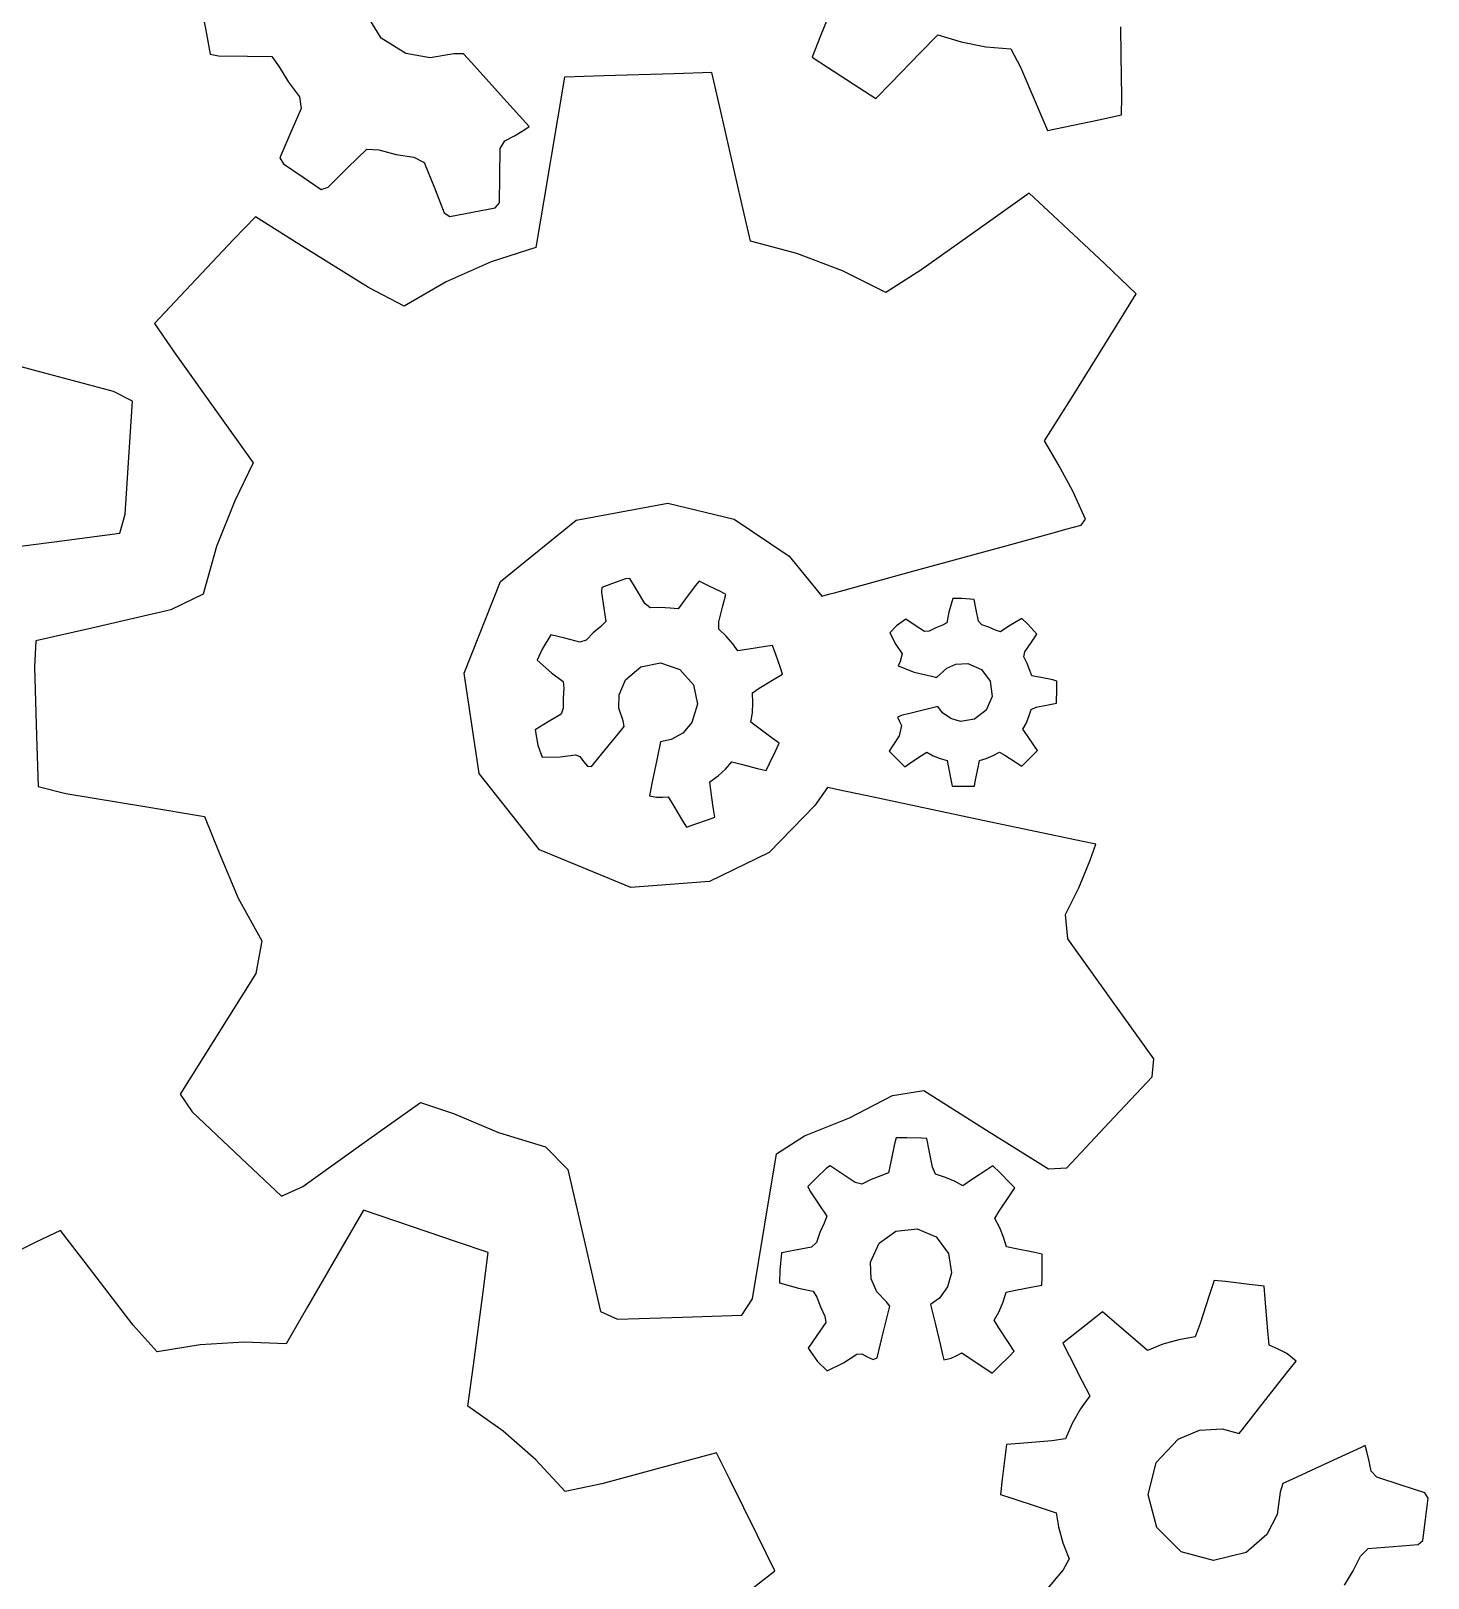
# Model space of a CAD drawing. Header units: metres. Extents: x 1284 to 1630, y 1792 to 2073.
# Drawn here: x 1441.48 to 1451.16, y 1862.4 to 1873.12 of the extents above; entities that cross this region are included whole.
import ezdxf

# ---------------------------------------------------------------- set-up
doc = ezdxf.new("R2010")
doc.units = ezdxf.units.M

msp = doc.modelspace()

# ---------------------------------------------------------------- linework, layer by layer
at = {"layer": 'COMPONENT0'}
for p, q in [((1447.061, 1873.363, 0.001), (1446.951, 1873.089, 0.001)), ((1442.663, 1873.272, 0.001), (1442.694, 1873.103, 0.001)), ((1443.906, 1873.074, 0.001), (1443.774, 1873.289, 0.001)), ((1449.034, 1872.957, 0.001), (1449.031, 1873.152, 0.001)), ((1442.694, 1873.103, 0.001), (1442.72, 1872.964, 0.001)), ((1444.077, 1872.967, 0.001), (1443.906, 1873.074, 0.001)), ((1446.951, 1873.089, 0.001), (1446.892, 1872.942, 0.001)), ((1447.644, 1872.974, 0.001), (1447.763, 1873.096, 0.001)), ((1447.763, 1873.096, 0.001), (1447.925, 1873.048, 0.001)), ((1447.925, 1873.048, 0.001), (1448.096, 1873.014, 0.001)), ((1442.72, 1872.964, 0.001), (1442.778, 1872.951, 0.001)), ((1442.778, 1872.951, 0.001), (1442.978, 1872.949, 0.001)), ((1442.978, 1872.949, 0.001), (1443.147, 1872.947, 0.001)), ((1443.147, 1872.947, 0.001), (1443.199, 1872.875, 0.001)), ((1444.244, 1872.937, 0.001), (1444.077, 1872.967, 0.001)), ((1444.409, 1872.965, 0.001), (1444.244, 1872.937, 0.001)), ((1444.477, 1872.966, 0.001), (1444.409, 1872.965, 0.001)), ((1444.531, 1872.906, 0.001), (1444.477, 1872.966, 0.001)), ((1446.892, 1872.942, 0.001), (1447.005, 1872.869, 0.001)), ((1447.438, 1872.763, 0.001), (1447.644, 1872.974, 0.001)), ((1448.096, 1873.014, 0.001), (1448.27, 1872.999, 0.001)), ((1448.27, 1872.999, 0.001), (1448.337, 1872.873, 0.001)), ((1449.037, 1872.667, 0.001), (1449.034, 1872.957, 0.001)), ((1443.199, 1872.875, 0.001), (1443.263, 1872.768, 0.001)), ((1444.733, 1872.682, 0.001), (1444.531, 1872.906, 0.001)), ((1445.936, 1872.827, 0.001), (1445.448, 1872.812, 0.001)), ((1446.197, 1872.835, 0.001), (1445.936, 1872.827, 0.001)), ((1446.265, 1872.536, 0.001), (1446.197, 1872.835, 0.001)), ((1447.005, 1872.869, 0.001), (1447.216, 1872.732, 0.001)), ((1448.337, 1872.873, 0.001), (1448.452, 1872.603, 0.001)), ((1443.263, 1872.768, 0.001), (1443.339, 1872.668, 0.001)), ((1445.176, 1872.804, 0.001), (1445.127, 1872.515, 0.001)), ((1445.448, 1872.812, 0.001), (1445.176, 1872.804, 0.001)), ((1447.216, 1872.732, 0.001), (1447.333, 1872.655, 0.001)), ((1447.333, 1872.655, 0.001), (1447.438, 1872.763, 0.001)), ((1443.339, 1872.668, 0.001), (1443.351, 1872.587, 0.001)), ((1444.908, 1872.488, 0.001), (1444.733, 1872.682, 0.001)), ((1449.036, 1872.542, 0.001), (1449.037, 1872.667, 0.001)), ((1443.351, 1872.587, 0.001), (1443.273, 1872.406, 0.001)), ((1445.127, 1872.515, 0.001), (1445.033, 1871.951, 0.001)), ((1446.394, 1871.977, 0.001), (1446.265, 1872.536, 0.001)), ((1448.452, 1872.603, 0.001), (1448.523, 1872.435, 0.001)), ((1448.634, 1872.456, 0.001), (1448.878, 1872.508, 0.001)), ((1448.878, 1872.508, 0.001), (1449.036, 1872.542, 0.001)), ((1443.273, 1872.406, 0.001), (1443.204, 1872.245, 0.001)), ((1444.762, 1872.362, 0.001), (1444.829, 1872.398, 0.001)), ((1444.829, 1872.398, 0.001), (1444.894, 1872.437, 0.001)), ((1444.894, 1872.437, 0.001), (1444.931, 1872.462, 0.001)), ((1444.931, 1872.462, 0.001), (1444.908, 1872.488, 0.001)), ((1448.523, 1872.435, 0.001), (1448.634, 1872.456, 0.001)), ((1443.675, 1872.177, 0.001), (1443.805, 1872.304, 0.001)), ((1443.805, 1872.304, 0.001), (1443.889, 1872.3, 0.001)), ((1443.889, 1872.3, 0.001), (1444.01, 1872.268, 0.001)), ((1444.728, 1872.117, 0.001), (1444.73, 1872.309, 0.001)), ((1444.73, 1872.309, 0.001), (1444.762, 1872.362, 0.001)), ((1443.204, 1872.245, 0.001), (1443.228, 1872.203, 0.001)), ((1443.228, 1872.203, 0.001), (1443.365, 1872.11, 0.001)), ((1444.01, 1872.268, 0.001), (1444.132, 1872.25, 0.001)), ((1444.132, 1872.25, 0.001), (1444.204, 1872.213, 0.001)), ((1444.204, 1872.213, 0.001), (1444.274, 1872.037, 0.001)), ((1443.365, 1872.11, 0.001), (1443.49, 1872.024, 0.001)), ((1443.537, 1872.042, 0.001), (1443.675, 1872.177, 0.001)), ((1444.726, 1871.932, 0.001), (1444.728, 1872.117, 0.001)), ((1443.49, 1872.024, 0.001), (1443.537, 1872.042, 0.001)), ((1444.274, 1872.037, 0.001), (1444.343, 1871.864, 0.001)), ((1446.465, 1871.666, 0.001), (1446.394, 1871.977, 0.001)), ((1448.395, 1872, 0.001), (1448.113, 1871.799, 0.001)), ((1448.563, 1871.845, 0.001), (1448.395, 1872, 0.001)), ((1444.343, 1871.864, 0.001), (1444.382, 1871.838, 0.001)), ((1444.382, 1871.838, 0.001), (1444.538, 1871.868, 0.001)), ((1444.538, 1871.868, 0.001), (1444.696, 1871.897, 0.001)), ((1444.696, 1871.897, 0.001), (1444.726, 1871.932, 0.001)), ((1445.033, 1871.951, 0.001), (1444.978, 1871.624, 0.001)), ((1443.034, 1871.835, 0.001), (1442.882, 1871.679, 0.001)), ((1443.335, 1871.647, 0.001), (1443.034, 1871.835, 0.001)), ((1448.113, 1871.799, 0.001), (1447.646, 1871.466, 0.001)), ((1448.917, 1871.512, 0.001), (1448.563, 1871.845, 0.001)), ((1442.882, 1871.679, 0.001), (1442.549, 1871.326, 0.001)), ((1443.817, 1871.345, 0.001), (1443.335, 1871.647, 0.001)), ((1446.787, 1871.581, 0.001), (1446.465, 1871.666, 0.001)), ((1444.978, 1871.624, 0.001), (1444.667, 1871.523, 0.001)), ((1447.103, 1871.462, 0.001), (1446.787, 1871.581, 0.001)), ((1444.667, 1871.523, 0.001), (1444.356, 1871.385, 0.001)), ((1447.402, 1871.311, 0.001), (1447.103, 1871.462, 0.001)), ((1447.646, 1871.466, 0.001), (1447.402, 1871.311, 0.001)), ((1449.138, 1871.303, 0.001), (1448.917, 1871.512, 0.001)), ((1442.549, 1871.326, 0.001), (1442.334, 1871.097, 0.001)), ((1444.064, 1871.217, 0.001), (1443.817, 1871.345, 0.001)), ((1444.356, 1871.385, 0.001), (1444.064, 1871.217, 0.001)), ((1449.004, 1871.084, 0.001), (1449.138, 1871.303, 0.001)), ((1442.334, 1871.097, 0.001), (1442.471, 1870.897, 0.001)), ((1448.7, 1870.598, 0.001), (1449.004, 1871.084, 0.001)), ((1442.471, 1870.897, 0.001), (1442.799, 1870.437, 0.001)), ((1441.566, 1870.754, 0.001), (1441.157, 1870.863, 0.001)), ((1442.05, 1870.625, 0.001), (1441.566, 1870.754, 0.001)), ((1442.183, 1870.558, 0.001), (1442.05, 1870.625, 0.001)), ((1448.503, 1870.284, 0.001), (1448.7, 1870.598, 0.001)), ((1442.16, 1870.205, 0.001), (1442.183, 1870.558, 0.001)), ((1442.799, 1870.437, 0.001), (1443.019, 1870.13, 0.001)), ((1448.598, 1870.122, 0.001), (1448.503, 1870.284, 0.001)), ((1442.132, 1869.776, 0.001), (1442.16, 1870.205, 0.001)), ((1443.019, 1870.13, 0.001), (1442.891, 1869.867, 0.001)), ((1448.698, 1869.935, 0.001), (1448.598, 1870.122, 0.001)), ((1448.786, 1869.74, 0.001), (1448.698, 1869.935, 0.001)), ((1442.891, 1869.867, 0.001), (1442.764, 1869.551, 0.001)), ((1445.256, 1869.734, 0.001), (1445.893, 1869.852, 0.001)), ((1445.893, 1869.852, 0.001), (1446.351, 1869.74, 0.001)), ((1442.094, 1869.644, 0.001), (1442.132, 1869.776, 0.001)), ((1444.732, 1869.309, 0.001), (1445.256, 1869.734, 0.001)), ((1446.351, 1869.74, 0.001), (1446.733, 1869.484, 0.001)), ((1448.756, 1869.699, 0.001), (1448.786, 1869.74, 0.001)), ((1441.692, 1869.591, 0.001), (1442.094, 1869.644, 0.001)), ((1448.294, 1869.572, 0.001), (1448.579, 1869.65, 0.001)), ((1448.579, 1869.65, 0.001), (1448.651, 1869.67, 0.001)), ((1448.651, 1869.67, 0.001), (1448.756, 1869.699, 0.001)), ((1441.19, 1869.526, 0.001), (1441.692, 1869.591, 0.001)), ((1442.764, 1869.551, 0.001), (1442.671, 1869.22, 0.001)), ((1447.565, 1869.373, 0.001), (1448.294, 1869.572, 0.001)), ((1446.733, 1869.484, 0.001), (1446.958, 1869.206, 0.001)), ((1444.481, 1868.673, 0.001), (1444.732, 1869.309, 0.001)), ((1445.508, 1869.294, 0.001), (1445.434, 1869.267, 0.001)), ((1445.598, 1869.326, 0.001), (1445.508, 1869.294, 0.001)), ((1445.628, 1869.329, 0.001), (1445.598, 1869.326, 0.001)), ((1445.674, 1869.252, 0.001), (1445.628, 1869.329, 0.001)), ((1446.109, 1869.31, 0.001), (1446.082, 1869.279, 0.001)), ((1446.174, 1869.279, 0.001), (1446.109, 1869.31, 0.001)), ((1447.046, 1869.23, 0.001), (1447.565, 1869.373, 0.001)), ((1442.671, 1869.22, 0.001), (1442.447, 1869.112, 0.001)), ((1445.434, 1869.267, 0.001), (1445.433, 1869.234, 0.001)), ((1445.433, 1869.234, 0.001), (1445.449, 1869.124, 0.001)), ((1445.732, 1869.156, 0.001), (1445.674, 1869.252, 0.001)), ((1446.014, 1869.188, 0.001), (1445.963, 1869.119, 0.001)), ((1446.082, 1869.279, 0.001), (1446.014, 1869.188, 0.001)), ((1446.262, 1869.237, 0.001), (1446.174, 1869.279, 0.001)), ((1446.294, 1869.219, 0.001), (1446.262, 1869.237, 0.001)), ((1446.274, 1869.14, 0.001), (1446.294, 1869.219, 0.001)), ((1446.958, 1869.206, 0.001), (1447.015, 1869.222, 0.001)), ((1447.015, 1869.222, 0.001), (1447.046, 1869.23, 0.001)), ((1447.866, 1869.191, 0.001), (1447.84, 1869.096, 0.001)), ((1447.929, 1869.191, 0.001), (1447.866, 1869.191, 0.001)), ((1448.014, 1869.183, 0.001), (1447.929, 1869.191, 0.001)), ((1448.028, 1869.113, 0.001), (1448.014, 1869.183, 0.001)), ((1442.447, 1869.112, 0.001), (1441.901, 1868.986, 0.001)), ((1445.449, 1869.124, 0.001), (1445.462, 1869.031, 0.001)), ((1445.769, 1869.127, 0.001), (1445.732, 1869.156, 0.001)), ((1445.838, 1869.129, 0.001), (1445.769, 1869.127, 0.001)), ((1445.908, 1869.124, 0.001), (1445.838, 1869.129, 0.001)), ((1445.963, 1869.119, 0.001), (1445.908, 1869.124, 0.001)), ((1446.246, 1869.028, 0.001), (1446.274, 1869.14, 0.001)), ((1447.84, 1869.096, 0.001), (1447.825, 1869.023, 0.001)), ((1448.044, 1869.034, 0.001), (1448.028, 1869.113, 0.001)), ((1441.901, 1868.986, 0.001), (1441.512, 1868.897, 0.001)), ((1445.427, 1868.997, 0.001), (1445.374, 1868.952, 0.001)), ((1445.462, 1869.031, 0.001), (1445.427, 1868.997, 0.001)), ((1446.245, 1868.977, 0.001), (1446.246, 1869.028, 0.001)), ((1446.296, 1868.929, 0.001), (1446.245, 1868.977, 0.001)), ((1447.477, 1869, 0.001), (1447.43, 1868.953, 0.001)), ((1447.541, 1869.047, 0.001), (1447.477, 1869, 0.001)), ((1447.605, 1869.004, 0.001), (1447.541, 1869.047, 0.001)), ((1447.67, 1868.961, 0.001), (1447.605, 1869.004, 0.001)), ((1447.702, 1868.965, 0.001), (1447.67, 1868.961, 0.001)), ((1447.748, 1868.988, 0.001), (1447.702, 1868.965, 0.001)), ((1447.796, 1869.005, 0.001), (1447.748, 1868.988, 0.001)), ((1447.825, 1869.023, 0.001), (1447.796, 1869.005, 0.001)), ((1448.067, 1869.009, 0.001), (1448.044, 1869.034, 0.001)), ((1448.116, 1868.993, 0.001), (1448.067, 1869.009, 0.001)), ((1448.162, 1868.972, 0.001), (1448.116, 1868.993, 0.001)), ((1448.197, 1868.96, 0.001), (1448.162, 1868.972, 0.001)), ((1448.254, 1868.998, 0.001), (1448.197, 1868.96, 0.001)), ((1448.345, 1869.053, 0.001), (1448.254, 1868.998, 0.001)), ((1448.386, 1869.012, 0.001), (1448.345, 1869.053, 0.001)), ((1448.448, 1868.944, 0.001), (1448.386, 1869.012, 0.001)), ((1441.512, 1868.897, 0.001), (1441.503, 1868.717, 0.001)), ((1445.082, 1868.939, 0.001), (1445.022, 1868.839, 0.001)), ((1445.177, 1868.915, 0.001), (1445.082, 1868.939, 0.001)), ((1445.283, 1868.889, 0.001), (1445.177, 1868.915, 0.001)), ((1445.326, 1868.902, 0.001), (1445.283, 1868.889, 0.001)), ((1445.374, 1868.952, 0.001), (1445.326, 1868.902, 0.001)), ((1446.342, 1868.877, 0.001), (1446.296, 1868.929, 0.001)), ((1446.378, 1868.829, 0.001), (1446.342, 1868.877, 0.001)), ((1446.569, 1868.857, 0.001), (1446.454, 1868.84, 0.001)), ((1446.618, 1868.864, 0.001), (1446.569, 1868.857, 0.001)), ((1446.64, 1868.803, 0.001), (1446.618, 1868.864, 0.001)), ((1447.43, 1868.953, 0.001), (1447.471, 1868.872, 0.001)), ((1447.471, 1868.872, 0.001), (1447.515, 1868.807, 0.001)), ((1448.365, 1868.82, 0.001), (1448.411, 1868.889, 0.001)), ((1448.411, 1868.889, 0.001), (1448.448, 1868.944, 0.001)), ((1445.022, 1868.839, 0.001), (1444.986, 1868.763, 0.001)), ((1444.986, 1868.763, 0.001), (1445.086, 1868.675, 0.001)), ((1446.454, 1868.84, 0.001), (1446.378, 1868.829, 0.001)), ((1446.673, 1868.71, 0.001), (1446.64, 1868.803, 0.001)), ((1447.502, 1868.754, 0.001), (1447.489, 1868.725, 0.001)), ((1447.515, 1868.807, 0.001), (1447.502, 1868.754, 0.001)), ((1448.358, 1868.786, 0.001), (1448.365, 1868.82, 0.001)), ((1448.381, 1868.74, 0.001), (1448.358, 1868.786, 0.001)), ((1441.503, 1868.717, 0.001), (1441.517, 1868.239, 0.001)), ((1444.584, 1867.977, 0.001), (1444.481, 1868.673, 0.001)), ((1445.086, 1868.675, 0.001), (1445.167, 1868.615, 0.001)), ((1445.598, 1868.627, 0.001), (1445.704, 1868.718, 0.001)), ((1445.704, 1868.718, 0.001), (1445.84, 1868.745, 0.001)), ((1445.84, 1868.745, 0.001), (1445.976, 1868.699, 0.001)), ((1445.976, 1868.699, 0.001), (1446.069, 1868.593, 0.001)), ((1446.625, 1868.63, 0.001), (1446.687, 1868.667, 0.001)), ((1446.687, 1868.667, 0.001), (1446.673, 1868.71, 0.001)), ((1447.489, 1868.725, 0.001), (1447.6, 1868.68, 0.001)), ((1447.6, 1868.68, 0.001), (1447.72, 1868.652, 0.001)), ((1447.72, 1868.652, 0.001), (1447.753, 1868.644, 0.001)), ((1447.753, 1868.644, 0.001), (1447.825, 1868.708, 0.001)), ((1447.825, 1868.708, 0.001), (1447.888, 1868.736, 0.001)), ((1447.888, 1868.736, 0.001), (1447.97, 1868.74, 0.001)), ((1447.97, 1868.74, 0.001), (1448.065, 1868.699, 0.001)), ((1448.065, 1868.699, 0.001), (1448.126, 1868.617, 0.001)), ((1448.4, 1868.692, 0.001), (1448.381, 1868.74, 0.001)), ((1448.414, 1868.654, 0.001), (1448.4, 1868.692, 0.001)), ((1448.476, 1868.642, 0.001), (1448.414, 1868.654, 0.001)), ((1445.172, 1868.568, 0.001), (1445.166, 1868.499, 0.001)), ((1445.167, 1868.615, 0.001), (1445.172, 1868.568, 0.001)), ((1445.555, 1868.524, 0.001), (1445.598, 1868.627, 0.001)), ((1446.069, 1868.593, 0.001), (1446.097, 1868.458, 0.001)), ((1446.479, 1868.537, 0.001), (1446.525, 1868.57, 0.001)), ((1446.482, 1868.468, 0.001), (1446.479, 1868.537, 0.001)), ((1446.525, 1868.57, 0.001), (1446.625, 1868.63, 0.001)), ((1448.126, 1868.617, 0.001), (1448.139, 1868.511, 0.001)), ((1448.559, 1868.626, 0.001), (1448.476, 1868.642, 0.001)), ((1448.588, 1868.618, 0.001), (1448.559, 1868.626, 0.001)), ((1448.586, 1868.465, 0.001), (1448.588, 1868.565, 0.001)), ((1448.588, 1868.565, 0.001), (1448.588, 1868.618, 0.001)), ((1445.166, 1868.431, 0.001), (1445.152, 1868.388, 0.001)), ((1445.166, 1868.499, 0.001), (1445.166, 1868.431, 0.001)), ((1445.553, 1868.43, 0.001), (1445.555, 1868.524, 0.001)), ((1445.582, 1868.342, 0.001), (1445.553, 1868.43, 0.001)), ((1446.097, 1868.458, 0.001), (1446.059, 1868.332, 0.001)), ((1446.478, 1868.399, 0.001), (1446.482, 1868.468, 0.001)), ((1447.763, 1868.441, 0.001), (1447.67, 1868.419, 0.001)), ((1447.795, 1868.398, 0.001), (1447.763, 1868.441, 0.001)), ((1448.139, 1868.511, 0.001), (1448.098, 1868.416, 0.001)), ((1448.41, 1868.422, 0.001), (1448.444, 1868.437, 0.001)), ((1448.444, 1868.437, 0.001), (1448.527, 1868.454, 0.001)), ((1448.527, 1868.454, 0.001), (1448.586, 1868.465, 0.001)), ((1445.062, 1868.335, 0.001), (1444.973, 1868.281, 0.001)), ((1445.152, 1868.388, 0.001), (1445.062, 1868.335, 0.001)), ((1445.589, 1868.304, 0.001), (1445.582, 1868.342, 0.001)), ((1446.059, 1868.332, 0.001), (1445.996, 1868.258, 0.001)), ((1446.467, 1868.333, 0.001), (1446.478, 1868.399, 0.001)), ((1446.522, 1868.292, 0.001), (1446.467, 1868.333, 0.001)), ((1447.516, 1868.381, 0.001), (1447.484, 1868.368, 0.001)), ((1447.484, 1868.368, 0.001), (1447.497, 1868.338, 0.001)), ((1447.497, 1868.338, 0.001), (1447.511, 1868.31, 0.001)), ((1447.559, 1868.391, 0.001), (1447.516, 1868.381, 0.001)), ((1447.67, 1868.419, 0.001), (1447.559, 1868.391, 0.001)), ((1447.852, 1868.358, 0.001), (1447.795, 1868.398, 0.001)), ((1447.921, 1868.339, 0.001), (1447.852, 1868.358, 0.001)), ((1448.017, 1868.354, 0.001), (1447.921, 1868.339, 0.001)), ((1448.098, 1868.416, 0.001), (1448.017, 1868.354, 0.001)), ((1448.353, 1868.286, 0.001), (1448.374, 1868.325, 0.001)), ((1448.374, 1868.325, 0.001), (1448.394, 1868.372, 0.001)), ((1448.394, 1868.372, 0.001), (1448.41, 1868.422, 0.001)), ((1441.517, 1868.239, 0.001), (1441.528, 1867.888, 0.001)), ((1444.973, 1868.281, 0.001), (1444.992, 1868.175, 0.001)), ((1445.455, 1868.139, 0.001), (1445.561, 1868.269, 0.001)), ((1445.561, 1868.269, 0.001), (1445.589, 1868.304, 0.001)), ((1445.996, 1868.258, 0.001), (1445.914, 1868.213, 0.001)), ((1446.616, 1868.222, 0.001), (1446.522, 1868.292, 0.001)), ((1446.664, 1868.187, 0.001), (1446.616, 1868.222, 0.001)), ((1447.494, 1868.238, 0.001), (1447.446, 1868.166, 0.001)), ((1447.511, 1868.31, 0.001), (1447.494, 1868.238, 0.001)), ((1448.385, 1868.238, 0.001), (1448.353, 1868.286, 0.001)), ((1448.433, 1868.168, 0.001), (1448.385, 1868.238, 0.001)), ((1444.992, 1868.175, 0.001), (1445.022, 1868.091, 0.001)), ((1445.145, 1868.093, 0.001), (1445.251, 1868.108, 0.001)), ((1445.251, 1868.108, 0.001), (1445.283, 1868.096, 0.001)), ((1445.364, 1868.027, 0.001), (1445.455, 1868.139, 0.001)), ((1445.842, 1868.198, 0.001), (1445.816, 1868.072, 0.001)), ((1445.914, 1868.213, 0.001), (1445.842, 1868.198, 0.001)), ((1446.597, 1868.046, 0.001), (1446.64, 1868.136, 0.001)), ((1446.64, 1868.136, 0.001), (1446.664, 1868.187, 0.001)), ((1447.446, 1868.166, 0.001), (1447.425, 1868.133, 0.001)), ((1447.425, 1868.133, 0.001), (1447.457, 1868.101, 0.001)), ((1447.649, 1868.103, 0.001), (1447.687, 1868.125, 0.001)), ((1447.687, 1868.125, 0.001), (1447.731, 1868.101, 0.001)), ((1448.146, 1868.102, 0.001), (1448.191, 1868.126, 0.001)), ((1448.191, 1868.126, 0.001), (1448.228, 1868.105, 0.001)), ((1448.419, 1868.103, 0.001), (1448.453, 1868.137, 0.001)), ((1448.453, 1868.137, 0.001), (1448.433, 1868.168, 0.001)), ((1445.022, 1868.091, 0.001), (1445.145, 1868.093, 0.001)), ((1445.283, 1868.096, 0.001), (1445.308, 1868.062, 0.001)), ((1445.308, 1868.062, 0.001), (1445.335, 1868.029, 0.001)), ((1445.335, 1868.029, 0.001), (1445.364, 1868.027, 0.001)), ((1445.816, 1868.072, 0.001), (1445.784, 1867.92, 0.001)), ((1446.24, 1867.961, 0.001), (1446.291, 1868.007, 0.001)), ((1446.291, 1868.007, 0.001), (1446.336, 1868.058, 0.001)), ((1446.336, 1868.058, 0.001), (1446.4, 1868.042, 0.001)), ((1446.4, 1868.042, 0.001), (1446.513, 1868.013, 0.001)), ((1446.513, 1868.013, 0.001), (1446.574, 1867.998, 0.001)), ((1446.574, 1867.998, 0.001), (1446.597, 1868.046, 0.001)), ((1447.457, 1868.101, 0.001), (1447.509, 1868.049, 0.001)), ((1447.509, 1868.049, 0.001), (1447.534, 1868.025, 0.001)), ((1447.534, 1868.025, 0.001), (1447.577, 1868.054, 0.001)), ((1447.577, 1868.054, 0.001), (1447.649, 1868.103, 0.001)), ((1447.731, 1868.101, 0.001), (1447.779, 1868.082, 0.001)), ((1447.779, 1868.082, 0.001), (1447.827, 1868.068, 0.001)), ((1447.827, 1868.068, 0.001), (1447.836, 1868.02, 0.001)), ((1447.836, 1868.02, 0.001), (1447.853, 1867.936, 0.001)), ((1448.025, 1867.934, 0.001), (1448.042, 1868.019, 0.001)), ((1448.042, 1868.019, 0.001), (1448.051, 1868.068, 0.001)), ((1448.051, 1868.068, 0.001), (1448.099, 1868.082, 0.001)), ((1448.099, 1868.082, 0.001), (1448.146, 1868.102, 0.001)), ((1448.228, 1868.105, 0.001), (1448.299, 1868.058, 0.001)), ((1448.299, 1868.058, 0.001), (1448.344, 1868.028, 0.001)), ((1448.344, 1868.028, 0.001), (1448.368, 1868.051, 0.001)), ((1448.368, 1868.051, 0.001), (1448.419, 1868.103, 0.001)), ((1445.003, 1867.448, 0.001), (1444.584, 1867.977, 0.001)), ((1445.784, 1867.92, 0.001), (1445.772, 1867.861, 0.001)), ((1446.184, 1867.921, 0.001), (1446.24, 1867.961, 0.001)), ((1446.19, 1867.862, 0.001), (1446.184, 1867.921, 0.001)), ((1447.853, 1867.936, 0.001), (1447.863, 1867.89, 0.001)), ((1448.017, 1867.891, 0.001), (1448.025, 1867.934, 0.001)), ((1441.528, 1867.888, 0.001), (1441.72, 1867.84, 0.001)), ((1441.72, 1867.84, 0.001), (1442.268, 1867.749, 0.001)), ((1445.772, 1867.861, 0.001), (1445.764, 1867.824, 0.001)), ((1445.764, 1867.824, 0.001), (1445.813, 1867.813, 0.001)), ((1445.813, 1867.813, 0.001), (1445.856, 1867.814, 0.001)), ((1445.856, 1867.814, 0.001), (1445.895, 1867.816, 0.001)), ((1445.895, 1867.816, 0.001), (1445.933, 1867.751, 0.001)), ((1446.207, 1867.745, 0.001), (1446.19, 1867.862, 0.001)), ((1446.998, 1867.88, 0.001), (1446.911, 1867.755, 0.001)), ((1447.032, 1867.873, 0.001), (1446.998, 1867.88, 0.001)), ((1447.06, 1867.867, 0.001), (1447.032, 1867.873, 0.001)), ((1447.274, 1867.822, 0.001), (1447.06, 1867.867, 0.001)), ((1448.074, 1867.653, 0.001), (1447.274, 1867.822, 0.001)), ((1447.863, 1867.89, 0.001), (1447.902, 1867.89, 0.001)), ((1447.902, 1867.89, 0.001), (1447.976, 1867.891, 0.001)), ((1447.976, 1867.891, 0.001), (1448.017, 1867.891, 0.001)), ((1442.268, 1867.749, 0.001), (1442.682, 1867.68, 0.001)), ((1442.682, 1867.68, 0.001), (1442.782, 1867.429, 0.001)), ((1445.933, 1867.751, 0.001), (1445.993, 1867.65, 0.001)), ((1446.217, 1867.675, 0.001), (1446.207, 1867.745, 0.001)), ((1446.911, 1867.755, 0.001), (1446.594, 1867.431, 0.001)), ((1445.993, 1867.65, 0.001), (1446.021, 1867.605, 0.001)), ((1446.021, 1867.605, 0.001), (1446.079, 1867.626, 0.001)), ((1446.079, 1867.626, 0.001), (1446.173, 1867.659, 0.001)), ((1446.173, 1867.659, 0.001), (1446.217, 1867.675, 0.001)), ((1448.768, 1867.507, 0.001), (1448.074, 1867.653, 0.001)), ((1448.859, 1867.488, 0.001), (1448.768, 1867.507, 0.001)), ((1448.819, 1867.376, 0.001), (1448.859, 1867.488, 0.001)), ((1442.782, 1867.429, 0.001), (1442.915, 1867.114, 0.001)), ((1445.635, 1867.188, 0.001), (1445.003, 1867.448, 0.001)), ((1446.594, 1867.431, 0.001), (1446.181, 1867.229, 0.001)), ((1448.739, 1867.185, 0.001), (1448.819, 1867.376, 0.001)), ((1446.181, 1867.229, 0.001), (1445.635, 1867.188, 0.001)), ((1448.648, 1867, 0.001), (1448.739, 1867.185, 0.001)), ((1442.915, 1867.114, 0.001), (1443.078, 1866.817, 0.001)), ((1448.664, 1866.833, 0.001), (1448.648, 1867, 0.001)), ((1448.967, 1866.409, 0.001), (1448.664, 1866.833, 0.001)), ((1443.078, 1866.817, 0.001), (1443.037, 1866.592, 0.001)), ((1443.037, 1866.592, 0.001), (1442.745, 1866.127, 0.001)), ((1449.259, 1866.001, 0.001), (1448.967, 1866.409, 0.001)), ((1442.745, 1866.127, 0.001), (1442.512, 1865.755, 0.001)), ((1449.249, 1865.876, 0.001), (1449.259, 1866.001, 0.001)), ((1448.95, 1865.559, 0.001), (1449.249, 1865.876, 0.001)), ((1442.512, 1865.755, 0.001), (1442.596, 1865.632, 0.001)), ((1447.449, 1865.747, 0.001), (1447.665, 1865.78, 0.001)), ((1447.665, 1865.78, 0.001), (1448.1, 1865.507, 0.001)), ((1443.804, 1865.431, 0.001), (1444.177, 1865.697, 0.001)), ((1444.177, 1865.697, 0.001), (1444.406, 1865.621, 0.001)), ((1447.152, 1865.591, 0.001), (1447.449, 1865.747, 0.001)), ((1442.596, 1865.632, 0.001), (1442.935, 1865.312, 0.001)), ((1444.406, 1865.621, 0.001), (1444.718, 1865.49, 0.001)), ((1446.838, 1865.466, 0.001), (1447.152, 1865.591, 0.001)), ((1448.656, 1865.246, 0.001), (1448.95, 1865.559, 0.001)), ((1443.362, 1865.115, 0.001), (1443.804, 1865.431, 0.001)), ((1444.718, 1865.49, 0.001), (1445.044, 1865.391, 0.001)), ((1446.646, 1865.341, 0.001), (1446.838, 1865.466, 0.001)), ((1447.474, 1865.452, 0.001), (1447.463, 1865.411, 0.001)), ((1447.548, 1865.452, 0.001), (1447.474, 1865.452, 0.001)), ((1447.649, 1865.451, 0.001), (1447.548, 1865.452, 0.001)), ((1447.687, 1865.448, 0.001), (1447.649, 1865.451, 0.001)), ((1447.703, 1865.365, 0.001), (1447.687, 1865.448, 0.001)), ((1448.1, 1865.507, 0.001), (1448.53, 1865.238, 0.001)), ((1445.044, 1865.391, 0.001), (1445.2, 1865.234, 0.001)), ((1446.565, 1864.855, 0.001), (1446.646, 1865.341, 0.001)), ((1447.463, 1865.411, 0.001), (1447.439, 1865.297, 0.001)), ((1447.726, 1865.249, 0.001), (1447.703, 1865.365, 0.001)), ((1442.935, 1865.312, 0.001), (1443.215, 1865.049, 0.001)), ((1445.2, 1865.234, 0.001), (1445.319, 1864.714, 0.001)), ((1446.991, 1865.243, 0.001), (1446.921, 1865.173, 0.001)), ((1447.017, 1865.259, 0.001), (1446.991, 1865.243, 0.001)), ((1447.094, 1865.208, 0.001), (1447.017, 1865.259, 0.001)), ((1447.439, 1865.297, 0.001), (1447.422, 1865.21, 0.001)), ((1447.747, 1865.201, 0.001), (1447.726, 1865.249, 0.001)), ((1448.102, 1865.231, 0.001), (1448.003, 1865.166, 0.001)), ((1448.145, 1865.259, 0.001), (1448.102, 1865.231, 0.001)), ((1448.192, 1865.212, 0.001), (1448.145, 1865.259, 0.001)), ((1448.264, 1865.139, 0.001), (1448.192, 1865.212, 0.001)), ((1448.53, 1865.238, 0.001), (1448.656, 1865.246, 0.001)), ((1443.215, 1865.049, 0.001), (1443.362, 1865.115, 0.001)), ((1446.921, 1865.173, 0.001), (1446.863, 1865.116, 0.001)), ((1446.863, 1865.116, 0.001), (1446.876, 1865.085, 0.001)), ((1447.19, 1865.143, 0.001), (1447.094, 1865.208, 0.001)), ((1447.237, 1865.132, 0.001), (1447.19, 1865.143, 0.001)), ((1447.301, 1865.165, 0.001), (1447.237, 1865.132, 0.001)), ((1447.368, 1865.19, 0.001), (1447.301, 1865.165, 0.001)), ((1447.422, 1865.21, 0.001), (1447.368, 1865.19, 0.001)), ((1447.816, 1865.179, 0.001), (1447.747, 1865.201, 0.001)), ((1447.882, 1865.15, 0.001), (1447.816, 1865.179, 0.001)), ((1447.936, 1865.121, 0.001), (1447.882, 1865.15, 0.001)), ((1448.003, 1865.166, 0.001), (1447.936, 1865.121, 0.001)), ((1448.254, 1865.044, 0.001), (1448.296, 1865.106, 0.001)), ((1448.296, 1865.106, 0.001), (1448.264, 1865.139, 0.001)), ((1446.876, 1865.085, 0.001), (1446.94, 1864.989, 0.001)), ((1448.187, 1864.944, 0.001), (1448.254, 1865.044, 0.001)), ((1443.783, 1864.951, 0.001), (1443.652, 1864.724, 0.001)), ((1444.014, 1864.873, 0.001), (1443.783, 1864.951, 0.001)), ((1446.94, 1864.989, 0.001), (1446.993, 1864.909, 0.001)), ((1446.993, 1864.909, 0.001), (1446.975, 1864.861, 0.001)), ((1448.158, 1864.893, 0.001), (1448.187, 1864.944, 0.001)), ((1448.192, 1864.83, 0.001), (1448.158, 1864.893, 0.001)), ((1441.684, 1864.811, 0.001), (1441.507, 1864.727, 0.001)), ((1441.877, 1864.558, 0.001), (1441.684, 1864.811, 0.001)), ((1444.427, 1864.732, 0.001), (1444.014, 1864.873, 0.001)), ((1446.478, 1864.337, 0.001), (1446.565, 1864.855, 0.001)), ((1446.945, 1864.796, 0.001), (1446.922, 1864.728, 0.001)), ((1446.975, 1864.861, 0.001), (1446.945, 1864.796, 0.001)), ((1447.356, 1864.722, 0.001), (1447.471, 1864.806, 0.001)), ((1447.471, 1864.806, 0.001), (1447.619, 1864.823, 0.001)), ((1447.619, 1864.823, 0.001), (1447.751, 1864.766, 0.001)), ((1448.218, 1864.764, 0.001), (1448.192, 1864.83, 0.001)), ((1441.507, 1864.727, 0.001), (1441.118, 1864.535, 0.001)), ((1443.652, 1864.724, 0.001), (1443.396, 1864.281, 0.001)), ((1444.648, 1864.657, 0.001), (1444.427, 1864.732, 0.001)), ((1445.319, 1864.714, 0.001), (1445.426, 1864.25, 0.001)), ((1446.888, 1864.696, 0.001), (1446.777, 1864.675, 0.001)), ((1446.922, 1864.728, 0.001), (1446.888, 1864.696, 0.001)), ((1447.297, 1864.59, 0.001), (1447.356, 1864.722, 0.001)), ((1447.751, 1864.766, 0.001), (1447.837, 1864.652, 0.001)), ((1448.238, 1864.697, 0.001), (1448.218, 1864.764, 0.001)), ((1448.306, 1864.683, 0.001), (1448.238, 1864.697, 0.001)), ((1448.424, 1864.66, 0.001), (1448.306, 1864.683, 0.001)), ((1444.612, 1864.385, 0.001), (1444.648, 1864.657, 0.001)), ((1446.679, 1864.656, 0.001), (1446.667, 1864.536, 0.001)), ((1446.777, 1864.675, 0.001), (1446.679, 1864.656, 0.001)), ((1447.302, 1864.475, 0.001), (1447.297, 1864.59, 0.001)), ((1447.837, 1864.652, 0.001), (1447.857, 1864.517, 0.001)), ((1448.485, 1864.647, 0.001), (1448.424, 1864.66, 0.001)), ((1448.485, 1864.59, 0.001), (1448.485, 1864.647, 0.001)), ((1448.485, 1864.487, 0.001), (1448.485, 1864.59, 0.001)), ((1442.187, 1864.154, 0.001), (1441.877, 1864.558, 0.001)), ((1446.667, 1864.536, 0.001), (1446.666, 1864.449, 0.001)), ((1447.341, 1864.386, 0.001), (1447.302, 1864.475, 0.001)), ((1447.857, 1864.517, 0.001), (1447.83, 1864.421, 0.001)), ((1448.484, 1864.432, 0.001), (1448.485, 1864.487, 0.001)), ((1449.678, 1864.464, 0.001), (1449.642, 1864.352, 0.001)), ((1449.756, 1864.456, 0.001), (1449.678, 1864.464, 0.001)), ((1444.545, 1863.877, 0.001), (1444.612, 1864.385, 0.001)), ((1446.666, 1864.449, 0.001), (1446.798, 1864.411, 0.001)), ((1446.798, 1864.411, 0.001), (1446.9, 1864.39, 0.001)), ((1446.9, 1864.39, 0.001), (1446.925, 1864.349, 0.001)), ((1447.408, 1864.317, 0.001), (1447.341, 1864.386, 0.001)), ((1447.83, 1864.421, 0.001), (1447.774, 1864.342, 0.001)), ((1448.216, 1864.316, 0.001), (1448.236, 1864.383, 0.001)), ((1448.236, 1864.383, 0.001), (1448.302, 1864.396, 0.001)), ((1448.302, 1864.396, 0.001), (1448.421, 1864.419, 0.001)), ((1448.421, 1864.419, 0.001), (1448.484, 1864.432, 0.001)), ((1449.921, 1864.437, 0.001), (1449.756, 1864.456, 0.001)), ((1450.024, 1864.424, 0.001), (1449.921, 1864.437, 0.001)), ((1450.032, 1864.337, 0.001), (1450.024, 1864.424, 0.001)), ((1443.396, 1864.281, 0.001), (1443.248, 1864.024, 0.001)), ((1445.426, 1864.25, 0.001), (1445.543, 1864.197, 0.001)), ((1446.405, 1864.223, 0.001), (1446.478, 1864.337, 0.001)), ((1446.925, 1864.349, 0.001), (1446.95, 1864.282, 0.001)), ((1446.95, 1864.282, 0.001), (1446.98, 1864.218, 0.001)), ((1447.43, 1864.285, 0.001), (1447.408, 1864.317, 0.001)), ((1447.419, 1864.24, 0.001), (1447.43, 1864.285, 0.001)), ((1447.774, 1864.342, 0.001), (1447.713, 1864.297, 0.001)), ((1447.713, 1864.297, 0.001), (1447.744, 1864.168, 0.001)), ((1448.154, 1864.188, 0.001), (1448.188, 1864.25, 0.001)), ((1448.188, 1864.25, 0.001), (1448.216, 1864.316, 0.001)), ((1449.642, 1864.352, 0.001), (1449.581, 1864.165, 0.001)), ((1450.048, 1864.141, 0.001), (1450.032, 1864.337, 0.001)), ((1442.354, 1863.97, 0.001), (1442.187, 1864.154, 0.001)), ((1445.543, 1864.197, 0.001), (1445.993, 1864.211, 0.001)), ((1445.993, 1864.211, 0.001), (1446.405, 1864.223, 0.001)), ((1446.986, 1864.172, 0.001), (1446.925, 1864.082, 0.001)), ((1446.98, 1864.218, 0.001), (1446.986, 1864.172, 0.001)), ((1447.378, 1864.073, 0.001), (1447.419, 1864.24, 0.001)), ((1447.744, 1864.168, 0.001), (1447.781, 1864.013, 0.001)), ((1448.185, 1864.136, 0.001), (1448.154, 1864.188, 0.001)), ((1448.834, 1864.191, 0.001), (1448.703, 1864.087, 0.001)), ((1448.904, 1864.246, 0.001), (1448.834, 1864.191, 0.001)), ((1448.984, 1864.178, 0.001), (1448.904, 1864.246, 0.001)), ((1449.133, 1864.051, 0.001), (1448.984, 1864.178, 0.001)), ((1449.581, 1864.165, 0.001), (1449.546, 1864.073, 0.001)), ((1450.058, 1864.015, 0.001), (1450.048, 1864.141, 0.001)), ((1442.955, 1864.037, 0.001), (1442.652, 1864.019, 0.001)), ((1443.248, 1864.024, 0.001), (1442.955, 1864.037, 0.001)), ((1446.925, 1864.082, 0.001), (1446.865, 1863.994, 0.001)), ((1447.342, 1863.927, 0.001), (1447.378, 1864.073, 0.001)), ((1448.252, 1864.035, 0.001), (1448.185, 1864.136, 0.001)), ((1448.293, 1863.974, 0.001), (1448.252, 1864.035, 0.001)), ((1448.703, 1864.087, 0.001), (1448.63, 1864.03, 0.001)), ((1449.216, 1863.979, 0.001), (1449.133, 1864.051, 0.001)), ((1449.433, 1864.053, 0.001), (1449.322, 1864.022, 0.001)), ((1449.546, 1864.073, 0.001), (1449.433, 1864.053, 0.001)), ((1442.652, 1864.019, 0.001), (1442.354, 1863.97, 0.001)), ((1446.865, 1863.994, 0.001), (1446.93, 1863.903, 0.001)), ((1447.109, 1863.893, 0.001), (1447.201, 1863.954, 0.001)), ((1447.201, 1863.954, 0.001), (1447.236, 1863.956, 0.001)), ((1447.236, 1863.956, 0.001), (1447.274, 1863.936, 0.001)), ((1447.274, 1863.936, 0.001), (1447.314, 1863.917, 0.001)), ((1447.314, 1863.917, 0.001), (1447.342, 1863.927, 0.001)), ((1447.781, 1864.013, 0.001), (1447.796, 1863.952, 0.001)), ((1447.796, 1863.952, 0.001), (1447.805, 1863.914, 0.001)), ((1447.805, 1863.914, 0.001), (1447.855, 1863.925, 0.001)), ((1447.855, 1863.925, 0.001), (1447.895, 1863.945, 0.001)), ((1447.895, 1863.945, 0.001), (1447.93, 1863.963, 0.001)), ((1447.93, 1863.963, 0.001), (1447.995, 1863.92, 0.001)), ((1448.186, 1863.867, 0.001), (1448.259, 1863.939, 0.001)), ((1448.259, 1863.939, 0.001), (1448.293, 1863.974, 0.001)), ((1448.63, 1864.03, 0.001), (1448.675, 1863.94, 0.001)), ((1448.675, 1863.94, 0.001), (1448.764, 1863.766, 0.001)), ((1449.322, 1864.022, 0.001), (1449.216, 1863.979, 0.001)), ((1450.116, 1863.99, 0.001), (1450.058, 1864.015, 0.001)), ((1450.182, 1863.959, 0.001), (1450.116, 1863.99, 0.001)), ((1450.246, 1863.906, 0.001), (1450.182, 1863.959, 0.001)), ((1444.507, 1863.593, 0.001), (1444.545, 1863.877, 0.001)), ((1446.93, 1863.903, 0.001), (1446.995, 1863.837, 0.001)), ((1446.995, 1863.837, 0.001), (1447.109, 1863.893, 0.001)), ((1447.995, 1863.92, 0.001), (1448.095, 1863.852, 0.001)), ((1448.095, 1863.852, 0.001), (1448.14, 1863.822, 0.001)), ((1448.14, 1863.822, 0.001), (1448.186, 1863.867, 0.001)), ((1450.145, 1863.777, 0.001), (1450.207, 1863.856, 0.001)), ((1450.207, 1863.856, 0.001), (1450.246, 1863.906, 0.001)), ((1448.764, 1863.766, 0.001), (1448.816, 1863.665, 0.001)), ((1449.985, 1863.574, 0.001), (1450.145, 1863.777, 0.001)), ((1448.816, 1863.665, 0.001), (1448.751, 1863.574, 0.001)), ((1444.75, 1863.421, 0.001), (1444.507, 1863.593, 0.001)), ((1448.751, 1863.574, 0.001), (1448.694, 1863.473, 0.001)), ((1449.872, 1863.429, 0.001), (1449.985, 1863.574, 0.001)), ((1444.978, 1863.222, 0.001), (1444.75, 1863.421, 0.001)), ((1448.694, 1863.473, 0.001), (1448.648, 1863.367, 0.001)), ((1449.428, 1863.364, 0.001), (1449.577, 1863.427, 0.001)), ((1449.577, 1863.427, 0.001), (1449.734, 1863.435, 0.001)), ((1449.734, 1863.435, 0.001), (1449.852, 1863.404, 0.001)), ((1449.852, 1863.404, 0.001), (1449.872, 1863.429, 0.001)), ((1448.239, 1863.327, 0.001), (1448.229, 1863.253, 0.001)), ((1448.36, 1863.337, 0.001), (1448.239, 1863.327, 0.001)), ((1448.554, 1863.352, 0.001), (1448.36, 1863.337, 0.001)), ((1448.648, 1863.367, 0.001), (1448.554, 1863.352, 0.001)), ((1449.277, 1863.203, 0.001), (1449.428, 1863.364, 0.001)), ((1450.696, 1863.306, 0.001), (1450.475, 1863.205, 0.001)), ((1450.724, 1863.32, 0.001), (1450.696, 1863.306, 0.001)), ((1450.737, 1863.28, 0.001), (1450.724, 1863.32, 0.001)), ((1445.181, 1863.002, 0.001), (1444.978, 1863.222, 0.001)), ((1445.93, 1863.189, 0.001), (1445.434, 1863.056, 0.001)), ((1446.229, 1863.269, 0.001), (1445.93, 1863.189, 0.001)), ((1446.321, 1863.086, 0.001), (1446.229, 1863.269, 0.001)), ((1448.229, 1863.253, 0.001), (1448.209, 1863.088, 0.001)), ((1449.22, 1862.979, 0.001), (1449.277, 1863.203, 0.001)), ((1450.475, 1863.205, 0.001), (1450.221, 1863.088, 0.001)), ((1450.753, 1863.212, 0.001), (1450.737, 1863.28, 0.001)), ((1450.766, 1863.142, 0.001), (1450.753, 1863.212, 0.001)), ((1446.514, 1862.696, 0.001), (1446.321, 1863.086, 0.001)), ((1448.209, 1863.088, 0.001), (1448.197, 1862.982, 0.001)), ((1450.221, 1863.088, 0.001), (1450.153, 1863.057, 0.001)), ((1450.805, 1863.1, 0.001), (1450.766, 1863.142, 0.001)), ((1450.974, 1863.045, 0.001), (1450.805, 1863.1, 0.001)), ((1445.434, 1863.056, 0.001), (1445.181, 1863.002, 0.001)), ((1448.197, 1862.982, 0.001), (1448.275, 1862.955, 0.001)), ((1449.28, 1862.753, 0.001), (1449.22, 1862.979, 0.001)), ((1450.135, 1862.996, 0.001), (1450.114, 1862.842, 0.001)), ((1450.153, 1863.057, 0.001), (1450.135, 1862.996, 0.001)), ((1451.137, 1862.992, 0.001), (1450.974, 1863.045, 0.001)), ((1451.16, 1862.956, 0.001), (1451.137, 1862.992, 0.001)), ((1448.275, 1862.955, 0.001), (1448.459, 1862.895, 0.001)), ((1448.459, 1862.895, 0.001), (1448.582, 1862.855, 0.001)), ((1448.582, 1862.855, 0.001), (1448.6, 1862.757, 0.001)), ((1451.143, 1862.808, 0.001), (1451.16, 1862.956, 0.001)), ((1448.6, 1862.757, 0.001), (1448.63, 1862.645, 0.001)), ((1449.45, 1862.583, 0.001), (1449.28, 1862.753, 0.001)), ((1450.114, 1862.842, 0.001), (1450.042, 1862.703, 0.001)), ((1451.125, 1862.662, 0.001), (1451.143, 1862.808, 0.001)), ((1446.634, 1862.452, 0.001), (1446.514, 1862.696, 0.001)), ((1448.63, 1862.645, 0.001), (1448.672, 1862.535, 0.001)), ((1450.042, 1862.703, 0.001), (1449.9, 1862.58, 0.001)), ((1451.092, 1862.634, 0.001), (1451.125, 1862.662, 0.001)), ((1448.672, 1862.535, 0.001), (1448.632, 1862.459, 0.001)), ((1449.673, 1862.523, 0.001), (1449.45, 1862.583, 0.001)), ((1449.9, 1862.58, 0.001), (1449.673, 1862.523, 0.001)), ((1450.642, 1862.451, 0.001), (1450.692, 1862.554, 0.001)), ((1450.692, 1862.554, 0.001), (1450.744, 1862.607, 0.001)), ((1450.744, 1862.607, 0.001), (1450.919, 1862.621, 0.001)), ((1450.919, 1862.621, 0.001), (1451.092, 1862.634, 0.001)), ((1446.453, 1862.31, 0.001), (1446.634, 1862.452, 0.001)), ((1448.632, 1862.459, 0.001), (1448.508, 1862.313, 0.001)), ((1450.581, 1862.352, 0.001), (1450.642, 1862.451, 0.001))]:
    msp.add_line(p, q, dxfattribs=at)

doc.saveas('drawing.dxf')
